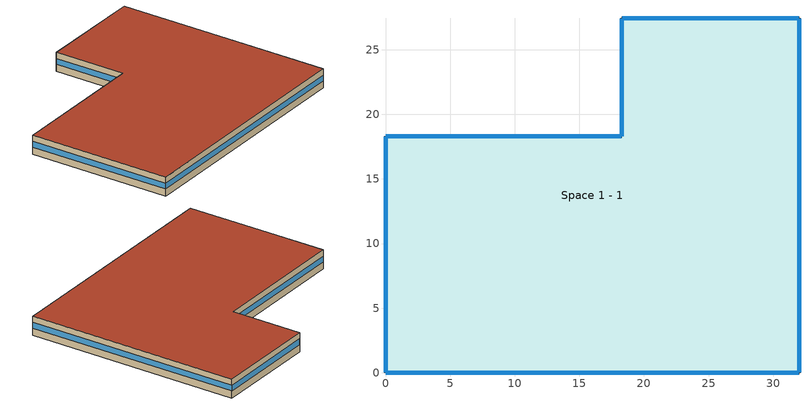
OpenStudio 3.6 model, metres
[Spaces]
Space 1 - 1
 floor ground: 0,0 0,18.29 18.29,18.29 18.29,27.43 32,27.43 32,0 z0
 wall outside: 0,18.29 0,0 32,0 32,27.43 18.29,27.43 18.29,18.29 0,18.29 z0:2.44
 window: 0,18.26 0,0.03 / 18.26,18.29 0.03,18.29 / 18.29,27.41 18.29,18.31 / 31.98,27.43 18.31,27.43 / 32,0.03 32,27.41 / 0.03,0 31.98,0 z0.91:1.65
 roof outside: 32,0 32,27.43 18.29,27.43 18.29,18.29 0,18.29 0,0 z2.44
[Site]
Columbia Regional Airport: Latitude {deg}=38.82; Longitude {deg}=-92.22; Time Zone {hr}=-6; Elevation {m}=272
[ClimateZones]
Climate Zone Institution Name 1=ASHRAE; Climate Zone Document Name 1=ANSI/ASHRAE Standard 169; Climate Zone Document Year 1=2006; Climate Zone Institution Name 2=CEC; Climate Zone Document Name 2=California Climate Zone Descriptions; Climate Zone Document Year 2=1995
[Building]
Building 1: North Axis {deg}=-0; Space Type=189.1-2009 - Office - ClosedOffice - CZ4-8; Default Construction Set=189.1-2009 - CZ4 - Office; Default Schedule Set=189.1-2009 - Office - ClosedOffice - CZ4-8 Schedule Set
[SizingPeriod:DesignDay] Barometric Pressure {Pa}=98100; Rain Indicator=No; Snow Indicator=No; Day of Month=21; Daylight Saving Time Indicator=No; Dry-Bulb Temperature Range Modifier Type=DefaultMultipliers
Name | Maximum Dry-Bulb Temperature {C} | Daily Dry-Bulb Temperature Range {deltaC} | Wind Speed {m/s} | Wind Direction {deg} | Month | Day Type | Humidity Condition Type | Wetbulb or DewPoint at Maximum Dry-Bulb {C} | Enthalpy at Maximum Dry-Bulb {J/kg} | Solar Model Indicator | ASHRAE Clear Sky Optical Depth for Beam Irradiance | ASHRAE Clear Sky Optical Depth for Diffuse Irradiance | Sky Clearness
Columbia Regional Airport Ann Clg .4% Condns Enth=>MDB | 31.9 | 11 | 4.4 | 220 | 7 | SummerDesignDay | Enthalpy | 23 | 82700 | ASHRAETau | 0.448 | 2.098
Columbia Regional Airport Ann Clg .4% Condns DP=>MDB | 29.6 | 11 | 4.4 | 220 | 7 | SummerDesignDay | Dewpoint | 24.6 |  | ASHRAETau | 0.448 | 2.098
Columbia Regional Airport Ann Clg .4% Condns WB=>MDB | 31.9 | 11 | 4.4 | 220 | 7 | SummerDesignDay | Wetbulb | 26.2 |  | ASHRAETau | 0.448 | 2.098
Columbia Regional Airport Ann Clg .4% Condns DB=>MWB | 34.8 | 11 | 4.4 | 220 | 7 | SummerDesignDay | Wetbulb | 24.5 |  | ASHRAETau | 0.448 | 2.098
Columbia Regional Airport Ann Htg Wind 99.6% Condns WS=>MCDB | 2 | 0 | 12.5 | 280 | 1 | WinterDesignDay | Wetbulb | 2 |  | ASHRAEClearSky |  |  | 0
Columbia Regional Airport Ann Hum_n 99.6% Condns DP=>MCDB | -15.9 | 0 | 4.4 | 280 | 1 | WinterDesignDay | Dewpoint | -22 |  | ASHRAEClearSky |  |  | 0
Columbia Regional Airport Ann Htg 99.6% Condns DB | -17 | 0 | 4.4 | 280 | 1 | WinterDesignDay | Wetbulb | -17 |  | ASHRAEClearSky |  |  | 0
[DefaultConstructionSet]
189.1-2009 - CZ4 - Office: Default Exterior Surface Constructions=Default Surface Constructions 10; Default Interior Surface Constructions=Default Surface Constructions 11; Default Ground Contact Surface Constructions=Default Surface Constructions 12; Default Exterior SubSurface Constructions=Default Sub Surface Constructions 7; Default Interior SubSurface Constructions=Default Sub Surface Constructions 8; Interior Partition Construction=Interior Partition
[DefaultSurfaceConstructions]
Name | Floor Construction | Wall Construction | Roof Ceiling Construction
Default Surface Constructions 10 | ExtSlabCarpet 4in ClimateZone 1-8 | ASHRAE 189.1-2009 ExtWall Mass ClimateZone 4 | ASHRAE 189.1-2009 ExtRoof IEAD ClimateZone 2-5
Default Surface Constructions 11 | Interior Floor | Interior Wall | Interior Ceiling
Default Surface Constructions 12 | ExtSlabCarpet 4in ClimateZone 1-8 | ExtSlabCarpet 4in ClimateZone 1-8 | ExtSlabCarpet 4in ClimateZone 1-8
[DefaultSubSurfaceConstructions]
Name | Fixed Window Construction | Operable Window Construction | Door Construction | Tubular Daylight Dome Construction | Tubular Daylight Diffuser Construction
Default Sub Surface Constructions 7 | ASHRAE 189.1-2009 ExtWindow ClimateZone 4-5 | ASHRAE 189.1-2009 ExtWindow ClimateZone 4-5 | Exterior Door | Interior Window | Interior Window
Default Sub Surface Constructions 8 | Interior Window | Interior Window | Interior Door
[Construction]
Interior Partition; Interior Door: G05 25mm wood
ExtSlabCarpet 4in ClimateZone 1-8: MAT-CC05 4 HW CONCRETE, CP02 CARPET PAD
ASHRAE 189.1-2009 ExtWall Mass ClimateZone 4: 1IN Stucco, 8IN Concrete HW, Wall Insulation [37], 1/2IN Gypsum
ASHRAE 189.1-2009 ExtRoof IEAD ClimateZone 2-5: Roof Membrane, Roof Insulation [21], Metal Decking
Interior Floor: F16 Acoustic tile, F05 Ceiling air space resistance, M11 100mm lightweight concrete
Interior Wall: G01a 19mm gypsum board, F04 Wall air space resistance, G01a 19mm gypsum board
Interior Ceiling: M11 100mm lightweight concrete, F05 Ceiling air space resistance, F16 Acoustic tile
ASHRAE 189.1-2009 ExtWindow ClimateZone 4-5: Theoretical Glass [207]
Exterior Door: F08 Metal surface, I01 25mm insulation board
Interior Window: Clear 3mm
[Material] Thermal Absorptance=0.9
Name | Roughness | Thickness {m} | Conductivity {W/m-K} | Density {kg/m3} | Specific Heat {J/kg-K} | Solar Absorptance | Visible Absorptance
G05 25mm wood | MediumSmooth | 0.0254 | 0.15 | 608 | 1630 | 0.5 | 0.5
MAT-CC05 4 HW CONCRETE | Rough | 0.1016 | 1.311 | 2240 | 836.8 | 0.85 | 0.85
1IN Stucco | Smooth | 0.0253 | 0.6918 | 1858 | 837 | 0.92 | 0.92
8IN Concrete HW | MediumRough | 0.2033 | 1.7296 | 2243 | 837 | 0.65 | 0.65
Wall Insulation [37] | MediumRough | 0.0681 | 0.0432 | 91 | 837 | 0.5 | 0.5
1/2IN Gypsum | Smooth | 0.0127 | 0.16 | 784.9 | 830 | 0.4 | 0.4
Roof Membrane | VeryRough | 0.0095 | 0.16 | 1121.29 | 1460 | 0.7 | 0.7
Roof Insulation [21] | MediumRough | 0.2105 | 0.049 | 265 | 836.8 | 0.7 | 0.7
Metal Decking | MediumSmooth | 0.0015 | 45.006 | 7680 | 418.4 | 0.6 | 0.6
F16 Acoustic tile | MediumSmooth | 0.0191 | 0.06 | 368 | 590 | 0.3 | 0.3
M11 100mm lightweight concrete | MediumRough | 0.1016 | 0.53 | 1280 | 840 | 0.5 | 0.5
G01a 19mm gypsum board | MediumSmooth | 0.019 | 0.16 | 800 | 1090 | 0.4 | 0.4
F08 Metal surface | Smooth | 0.0008 | 45.28 | 7824 | 500 | 0.7 | 0.7
I01 25mm insulation board | MediumRough | 0.0254 | 0.03 | 43 | 1210 | 0.6 | 0.6
[Material:NoMass]
CP02 CARPET PAD: Roughness=Smooth; Thermal Resistance {m2-K/W}=0.1; Thermal Absorptance=0.9; Solar Absorptance=0.8; Visible Absorptance=0.8
[Material:AirGap]
Name | Thermal Resistance {m2-K/W}
F05 Ceiling air space resistance | 0.18
F04 Wall air space resistance | 0.15
[WindowMaterial:Glazing] Optical Data Type=SpectralAverage; Thickness {m}=0.003; Back Side Solar Reflectance at Normal Incidence=0; Back Side Visible Reflectance at Normal Incidence=0; Infrared Transmittance at Normal Incidence=0; Dirt Correction Factor for Solar and Visible Transmittance=1; Solar Diffusing=No
Name | Solar Transmittance at Normal Incidence | Front Side Solar Reflectance at Normal Incidence | Visible Transmittance at Normal Incidence | Front Side Visible Reflectance at Normal Incidence | Front Side Infrared Hemispherical Emissivity | Back Side Infrared Hemispherical Emissivity | Conductivity {W/m-K}
Theoretical Glass [207] | 0.3311 | 0.6189 | 0.44 | 0.51 | 0.9 | 0.9 | 0.0133
Clear 3mm | 0.837 | 0.075 | 0.898 | 0.081 | 0.84 | 0.84 | 0.9
[Space]
Space 1 - 1: Building Story=Story 1; Thermal Zone=Thermal Zone 1
[ThermalZone]
Thermal Zone 1: Multiplier=1; Thermostat=Thermostat Setpoint Dual Setpoint 1; Use Ideal Air Loads=Yes
[Sizing:Zone]
Thermal Zone 1: Zone Cooling Design Supply Air Temperature Input Method=SupplyAirTemperature; Zone Cooling Design Supply Air Temperature {C}=14; Zone Cooling Design Supply Air Temperature Difference {deltaC}=11.11; Zone Heating Design Supply Air Temperature Input Method=SupplyAirTemperature; Zone Heating Design Supply Air Temperature {C}=40; Zone Heating Design Supply Air Temperature Difference {deltaC}=11.11; Zone Cooling Design Supply Air Humidity Ratio {kg-H2O/kg-air}=0.0085; Zone Heating Design Supply Air Humidity Ratio {kg-H2O/kg-air}=0.008; Cooling Design Air Flow Method=DesignDay; Heating Design Air Flow Method=DesignDay; Account for Dedicated Outdoor Air System=No; Dedicated Outdoor Air System Control Strategy=NeutralSupplyAir; Dedicated Outdoor Air Low Setpoint Temperature for Design {C}=autosize; Dedicated Outdoor Air High Setpoint Temperature for Design {C}=autosize; Zone Load Sizing Method=Sensible Load Only No Latent Load; Zone Latent Cooling Design Supply Air Humidity Ratio Input Method=HumidityRatioDifference; Zone Cooling Design Supply Air Humidity Ratio Difference {kgWater/kgDryAir}=0.005; Zone Latent Heating Design Supply Air Humidity Ratio Input Method=HumidityRatioDifference; Zone Humidification Design Supply Air Humidity Ratio Difference {kgWater/kgDryAir}=0.005
[BuildingStory]
Story 1: Nominal Z Coordinate {m}=0; Nominal Floor to Floor Height {m}=2.4384; Nominal Floor to Ceiling Height {m}=2.4384
[DefaultScheduleSet]
189.1-2009 - Office - ClosedOffice - CZ4-8 Schedule Set: Number of People Schedule=Office Work Occ; People Activity Level Schedule=Office Activity; Lighting Schedule=Office Bldg Light; Electric Equipment Schedule=Office Bldg Equip; Infiltration Schedule=Office Infil Quarter On
[People:Definition]
189.1-2009 - Office - ClosedOffice - CZ4-8 People Definition: Number of People Calculation Method=People/Area; People per Space Floor Area {person/m2}=0.0511286; Fraction Radiant=0.3
[Lights:Definition]
189.1-2009 - Office - ClosedOffice - CZ4-8 Lights Definition: Design Level Calculation Method=Watts/Area; Watts per Space Floor Area {W/m2}=10.6563
[ElectricEquipment:Definition]
189.1-2009 - Office - ClosedOffice - CZ4-8 Electric Equipment Definition: Design Level Calculation Method=Watts/Area; Watts per Space Floor Area {W/m2}=6.8889
[SpaceType]
189.1-2009 - Office - ClosedOffice - CZ4-8: Default Construction Set=189.1-2009 - CZ4 - Office; Default Schedule Set=189.1-2009 - Office - ClosedOffice - CZ4-8 Schedule Set; Design Specification Outdoor Air Object=189.1-2009 - Office - ClosedOffice - CZ4-8 Ventilation; Standards Building Type=Office; Standards Space Type=ClosedOffice
[DesignSpecification:OutdoorAir]
189.1-2009 - Office - ClosedOffice - CZ4-8 Ventilation: Outdoor Air Method=Sum; Outdoor Air Flow per Person {m3/s-person}=0.00943895
[People]
189.1-2009 - Office - ClosedOffice - CZ4-8 People: People Definition=189.1-2009 - Office - ClosedOffice - CZ4-8 People Definition; Space or SpaceType=189.1-2009 - Office - ClosedOffice - CZ4-8; Multiplier=1
[Lights]
189.1-2009 - Office - ClosedOffice - CZ4-8 Lights: Lights Definition=189.1-2009 - Office - ClosedOffice - CZ4-8 Lights Definition; Space or SpaceType=189.1-2009 - Office - ClosedOffice - CZ4-8
[ElectricEquipment]
189.1-2009 - Office - ClosedOffice - CZ4-8 Electric Equipment: Electric Equipment Definition=189.1-2009 - Office - ClosedOffice - CZ4-8 Electric Equipment Definition; Space or SpaceType=189.1-2009 - Office - ClosedOffice - CZ4-8
[SpaceInfiltration:DesignFlowRate]
189.1-2009 - Office - ClosedOffice - CZ4-8 Infiltration: Space or SpaceType=189.1-2009 - Office - ClosedOffice - CZ4-8; Design Flow Rate Calculation Method=Flow/ExteriorArea; Flow per Exterior Surface Area {m3/s-m2}=0.000226568
[ThermostatSetpoint:DualSetpoint]
Thermostat Setpoint Dual Setpoint 1: Heating Setpoint Temperature Schedule=Small Office HtgSetp; Cooling Setpoint Temperature Schedule=Small Office ClgSetp
[Schedule:Ruleset]
Name | Default Day Schedule | Summer Design Day Schedule | Winter Design Day Schedule
Office Work Occ | Office Bldg Occ Default Schedule | Office Bldg Occ Summer Design Day | Office Bldg Occ Winter Design Day
Office Activity | Office Activity Default Schedule | Office Activity Summer Design Day | Office Activity Winter Design Day
Office Bldg Light | Office Bldg Light Default Schedule | Office Bldg Light Summer Design Day | Office Bldg Light Winter Design Day
Office Bldg Equip | Office Bldg Equip Default Schedule | Office Bldg Equip Summer Design Day | Office Bldg Equip Winter Design Day
Office Infil Quarter On | Office Infil Quarter On Default Schedule | Office Infil Quarter On Summer Design Day | Office Infil Quarter On Winter Design Day
Small Office ClgSetp | Small Office ClgSetp Default Schedule | Small Office ClgSetp Summer Design Day | Small Office ClgSetp Winter Design Day
Small Office HtgSetp | Small Office HtgSetp Default Schedule | Small Office HtgSetp Summer Design Day | Small Office HtgSetp Winter Design Day
[Schedule:Day]
Office Bldg Occ Default Schedule: 6, 0, 0, 7, 0, 0.1, 8, 0, 0.2, 12, 0, 0.85, 13, 0, 0.5, 17, 0, 0.85, 18, 0, 0.7, 20, 0, 0.4, 22, 0, 0.1, 24, 0, 0.05
Office Bldg Occ Summer Design Day: 6, 0, 0, 22, 0, 1, 24, 0, 0.05
Office Bldg Occ Winter Design Day; Office Bldg Occ Rule 1 Day Schedule; Office Bldg Light Winter Design Day; Office Bldg Equip Winter Design Day: 24, 0, 0
Office Bldg Occ Rule 2 Day Schedule: 6, 0, 0, 8, 0, 0.1, 14, 0, 0.4, 17, 0, 0.1, 24, 0, 0
Office Activity Default Schedule; Office Activity Summer Design Day; Office Activity Winter Design Day: 24, 0, 132
Office Bldg Light Default Schedule: 5, 0, 0.05, 7, 0, 0.1, 8, 0, 0.3, 17, 0, 0.9, 18, 0, 0.7, 20, 0, 0.5, 22, 0, 0.3, 23, 0, 0.1, 24, 0, 0.05
Office Bldg Light Summer Design Day; Office Bldg Equip Summer Design Day; Office Infil Quarter On Rule 1 Day Schedule: 24, 0, 1
Office Bldg Light Rule 1 Day Schedule: 24, 0, 0.05
Office Bldg Light Rule 2 Day Schedule: 6, 0, 0.05, 8, 0, 0.1, 14, 0, 0.5, 17, 0, 0.15, 24, 0, 0.05
Office Bldg Equip Default Schedule: 8, 0, 0.4, 12, 0, 0.9, 13, 0, 0.8, 17, 0, 0.9, 18, 0, 0.8, 20, 0, 0.6, 22, 0, 0.5, 24, 0, 0.4
Office Bldg Equip Rule 1 Day Schedule: 24, 0, 0.3
Office Bldg Equip Rule 2 Day Schedule: 6, 0, 0.3, 8, 0, 0.4, 14, 0, 0.5, 17, 0, 0.35, 24, 0, 0.3
Office Infil Quarter On Default Schedule; Office Infil Quarter On Summer Design Day: 6, 0, 1, 22, 0, 0.25, 24, 0, 1
Office Infil Quarter On Winter Design Day; Office Infil Quarter On Rule 2 Day Schedule: 6, 0, 1, 18, 0, 0.25, 24, 0, 1
Small Office ClgSetp Default Schedule; Small Office ClgSetp Summer Design Day: 6, 0, 26.7, 22, 0, 24, 24, 0, 26.7
Small Office ClgSetp Winter Design Day; Small Office ClgSetp Rule 1 Day Schedule: 24, 0, 26.7
Small Office ClgSetp Rule 2 Day Schedule: 6, 0, 26.7, 18, 0, 24, 24, 0, 26.7
Small Office HtgSetp Default Schedule: 6, 0, 15.6, 22, 0, 21, 24, 0, 15.6
Small Office HtgSetp Summer Design Day; Small Office HtgSetp Rule 1 Day Schedule: 24, 0, 15.6
Small Office HtgSetp Winter Design Day: 24, 0, 21
Small Office HtgSetp Rule 2 Day Schedule: 6, 0, 15.6, 18, 0, 21, 24, 0, 15.6
[Schedule:Rule] Apply Monday=No; Apply Tuesday=No; Apply Wednesday=No; Apply Thursday=No; Apply Friday=No; Date Specification Type=DateRange; Start Month=1; Start Day=1; End Month=12; End Day=31
Name | Schedule Ruleset | Rule Order | Day Schedule | Apply Sunday | Apply Saturday
Office Work Occ Rule 1 | Office Work Occ | 0 | Office Bldg Occ Rule 1 Day Schedule | Yes | No
Office Work Occ Rule 2 | Office Work Occ | 1 | Office Bldg Occ Rule 2 Day Schedule | No | Yes
Office Bldg Light Rule 1 | Office Bldg Light | 0 | Office Bldg Light Rule 1 Day Schedule | Yes | No
Office Bldg Light Rule 2 | Office Bldg Light | 1 | Office Bldg Light Rule 2 Day Schedule | No | Yes
Office Bldg Equip Rule 1 | Office Bldg Equip | 0 | Office Bldg Equip Rule 1 Day Schedule | Yes | No
Office Bldg Equip Rule 2 | Office Bldg Equip | 1 | Office Bldg Equip Rule 2 Day Schedule | No | Yes
Office Infil Quarter On Rule 1 | Office Infil Quarter On | 0 | Office Infil Quarter On Rule 1 Day Schedule | Yes | No
Office Infil Quarter On Rule 2 | Office Infil Quarter On | 1 | Office Infil Quarter On Rule 2 Day Schedule | No | Yes
Small Office ClgSetp Rule 1 | Small Office ClgSetp | 0 | Small Office ClgSetp Rule 1 Day Schedule | Yes | No
Small Office ClgSetp Rule 2 | Small Office ClgSetp | 1 | Small Office ClgSetp Rule 2 Day Schedule | No | Yes
Small Office HtgSetp Rule 1 | Small Office HtgSetp | 0 | Small Office HtgSetp Rule 1 Day Schedule | Yes | No
Small Office HtgSetp Rule 2 | Small Office HtgSetp | 1 | Small Office HtgSetp Rule 2 Day Schedule | No | Yes
